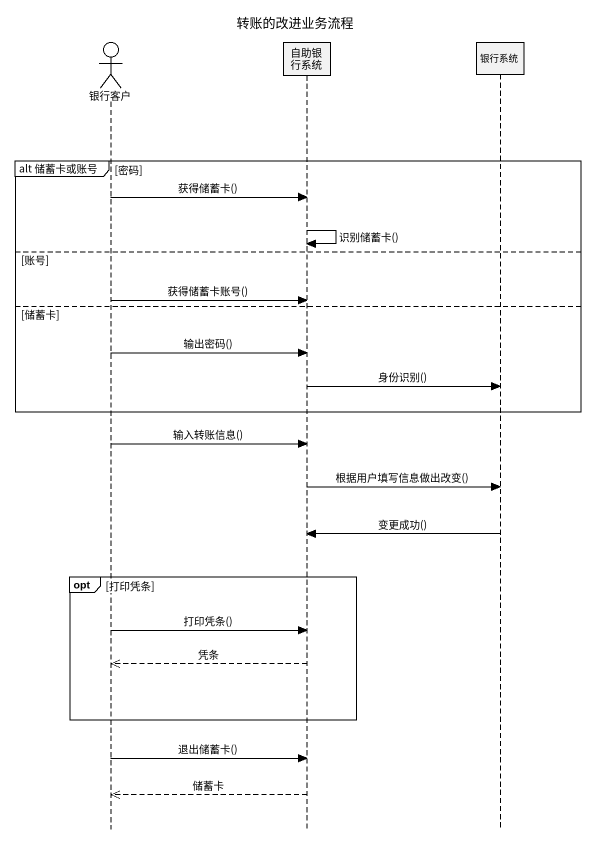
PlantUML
@startuml
title 转账的改进业务流程
hide footbox
actor 银行客户
participant 自助银行系统
participant 银行系统

group alt 储蓄卡或账号 [密码]
  银行客户 -> 自助银行系统 : 获得储蓄卡()
  自助银行系统 -> 自助银行系统 : 识别储蓄卡()
else 账号
  银行客户 -> 自助银行系统 : 获得储蓄卡账号()
else 储蓄卡
  银行客户 -> 自助银行系统 : 输出密码()
  自助银行系统 -> 银行系统 : 身份识别()
end
银行客户 -> 自助银行系统 : 输入转账信息()
自助银行系统 -> 银行系统 : 根据用户填写信息做出改变()
银行系统 -> 自助银行系统 : 变更成功()
opt 打印凭条
  银行客户 -> 自助银行系统 : 打印凭条()
  自助银行系统 -->> 银行客户 : 凭条
end
银行客户 -> 自助银行系统 : 退出储蓄卡()
自助银行系统 -->> 银行客户 : 储蓄卡
@enduml
